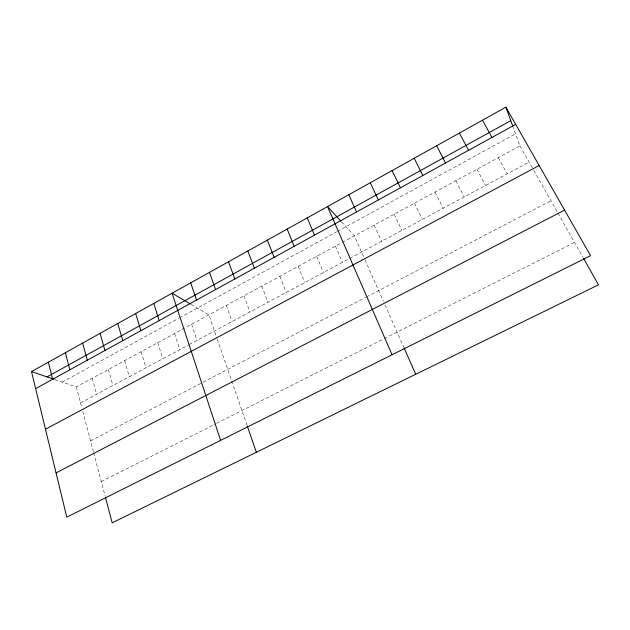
<?xml version="1.0" encoding="UTF-8"?>
<svg xmlns="http://www.w3.org/2000/svg" width="630" height="630" viewBox="0 0 630 630"><rect width="100%" height="100%" fill="white"/><g stroke="black" fill="none" stroke-linecap="round" stroke-linejoin="round"><path stroke-width="0.47" stroke-dasharray="3.15 2.36" d="M62.22 382.095L178.92 318.182M179.747 317.733L336.711 231.769M337.554 231.305L515.553 133.828M54.708 379.52L76.317 386.914L341.452 242.873M342.31 242.408L519.939 145.908L513.198 127.339M80.538 402.909L188.417 344.996M189.276 344.531L349.051 258.757M349.886 258.308L529.09 162.099M90.555 440.905L202.285 382.623M203.12 382.182L365.809 297.313M366.668 296.864L550.943 200.734M101.304 481.651L215.854 423.738M216.712 423.305L383.552 338.956M384.394 338.53L574.513 242.416M191.173 304.463L208.876 314.898L216.948 338.247M341.491 221.784L354.375 235.848L364.628 258.985M519.939 145.908L533.319 169.572M533.791 170.407L557.463 212.263M557.928 213.09L583.049 257.505M498.291 157.673L507.181 173.864M476.926 169.281L485.549 185.48M455.837 180.731L464.208 196.938M435.023 192.04L443.142 208.246M414.477 203.207L422.352 219.405M394.191 214.224L401.83 230.423M374.157 225.107L381.559 241.306M365.014 259.851L383.402 301.321M384.985 304.889L403.602 346.886M335.42 246.149L342.381 262.34M316.685 256.331L323.434 272.507M298.179 266.38L304.723 282.555M279.893 276.318L286.233 292.477M261.82 286.13L267.963 302.29M243.968 295.832L249.913 311.976M226.32 305.424L232.076 321.552M217.255 339.153L246.905 424.903M191.638 324.261L197.025 340.373M174.589 333.522L179.802 349.618M157.744 342.673L162.784 358.753M141.088 351.721L145.955 367.786M124.622 360.667L129.323 376.716M108.336 369.519L112.872 385.552M92.24 378.26L96.611 394.278M76.317 386.914L81.774 407.61M82.766 411.374L93.46 451.907M93.697 452.82L105.21 496.472"/><path stroke-width="0.94" d="M31.5 371.59L505.874 107.163L590.57 255.678L66.78 517.151L31.5 371.59L53.849 379.228M47.006 376.89L510.78 120.669M35.634 388.639L515.687 124.362M45.47 429.235L539.154 165.517M56.046 472.886L564.582 210.105M190.386 303.999L172.1 293.218L220.61 440.362M340.83 221.067L327.553 206.561L392.073 354.769M583.522 258.347L598.5 284.831L112.164 522.837L105.454 497.401M482.47 120.212L491.967 137.427M459.396 133.072L468.586 150.294M436.653 145.751L445.536 162.981M414.217 158.256L422.817 175.487M392.104 170.588L400.42 187.819M370.29 182.747L378.331 199.986M348.776 194.733L356.541 211.979M403.988 347.76L415.737 374.275M307.227 217.893L314.488 235.132M287.17 229.076L294.178 246.306M267.372 240.109L274.144 257.339M247.826 251.008L254.37 268.223M228.532 261.757L234.848 278.972M505.874 107.163L512.891 126.504M209.483 272.38L215.578 289.579M247.212 425.801L256.363 452.269M190.677 282.862L196.552 300.053M153.759 303.44L159.217 320.607M135.647 313.535L140.899 330.687M117.755 323.513L122.811 340.649M100.083 333.364L104.942 350.485M82.624 343.09L87.294 360.202M65.378 352.705L69.867 369.794M48.337 362.203L52.644 379.276"/></g></svg>
